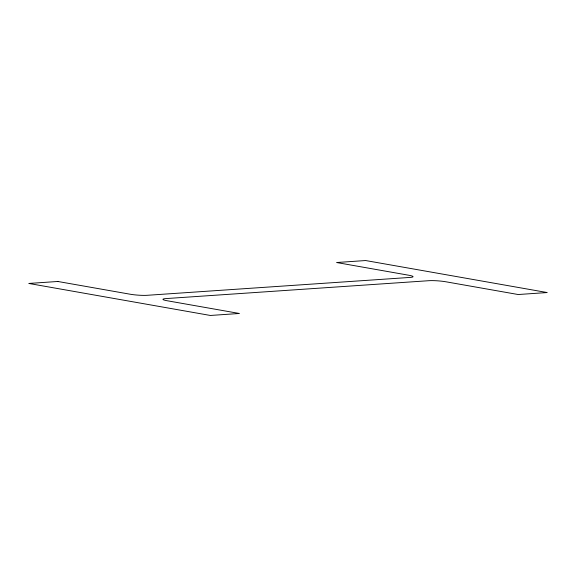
<?xml version="1.0" encoding="UTF-8"?>
<svg xmlns="http://www.w3.org/2000/svg" width="576" height="576" viewBox="0 0 576 576"><rect width="100%" height="100%" fill="white"/><g stroke="black" fill="none" stroke-linecap="round" stroke-linejoin="round"><path stroke-width="0.86" d="M57.845 281.477L28.8 283.45L210.37 315.461L239.414 313.481L167.112 300.737A12.11 1.454 4.2 0 1 165.838 298.591L428.818 280.699A12.11 1.454 4.2 0 1 445.853 281.779L518.155 294.523L547.2 292.55L365.63 260.539L336.586 262.519L408.888 275.263A12.11 1.454 4.2 0 1 410.162 277.409L147.182 295.301A12.11 1.454 4.2 0 1 130.147 294.221L57.845 281.477"/></g></svg>
